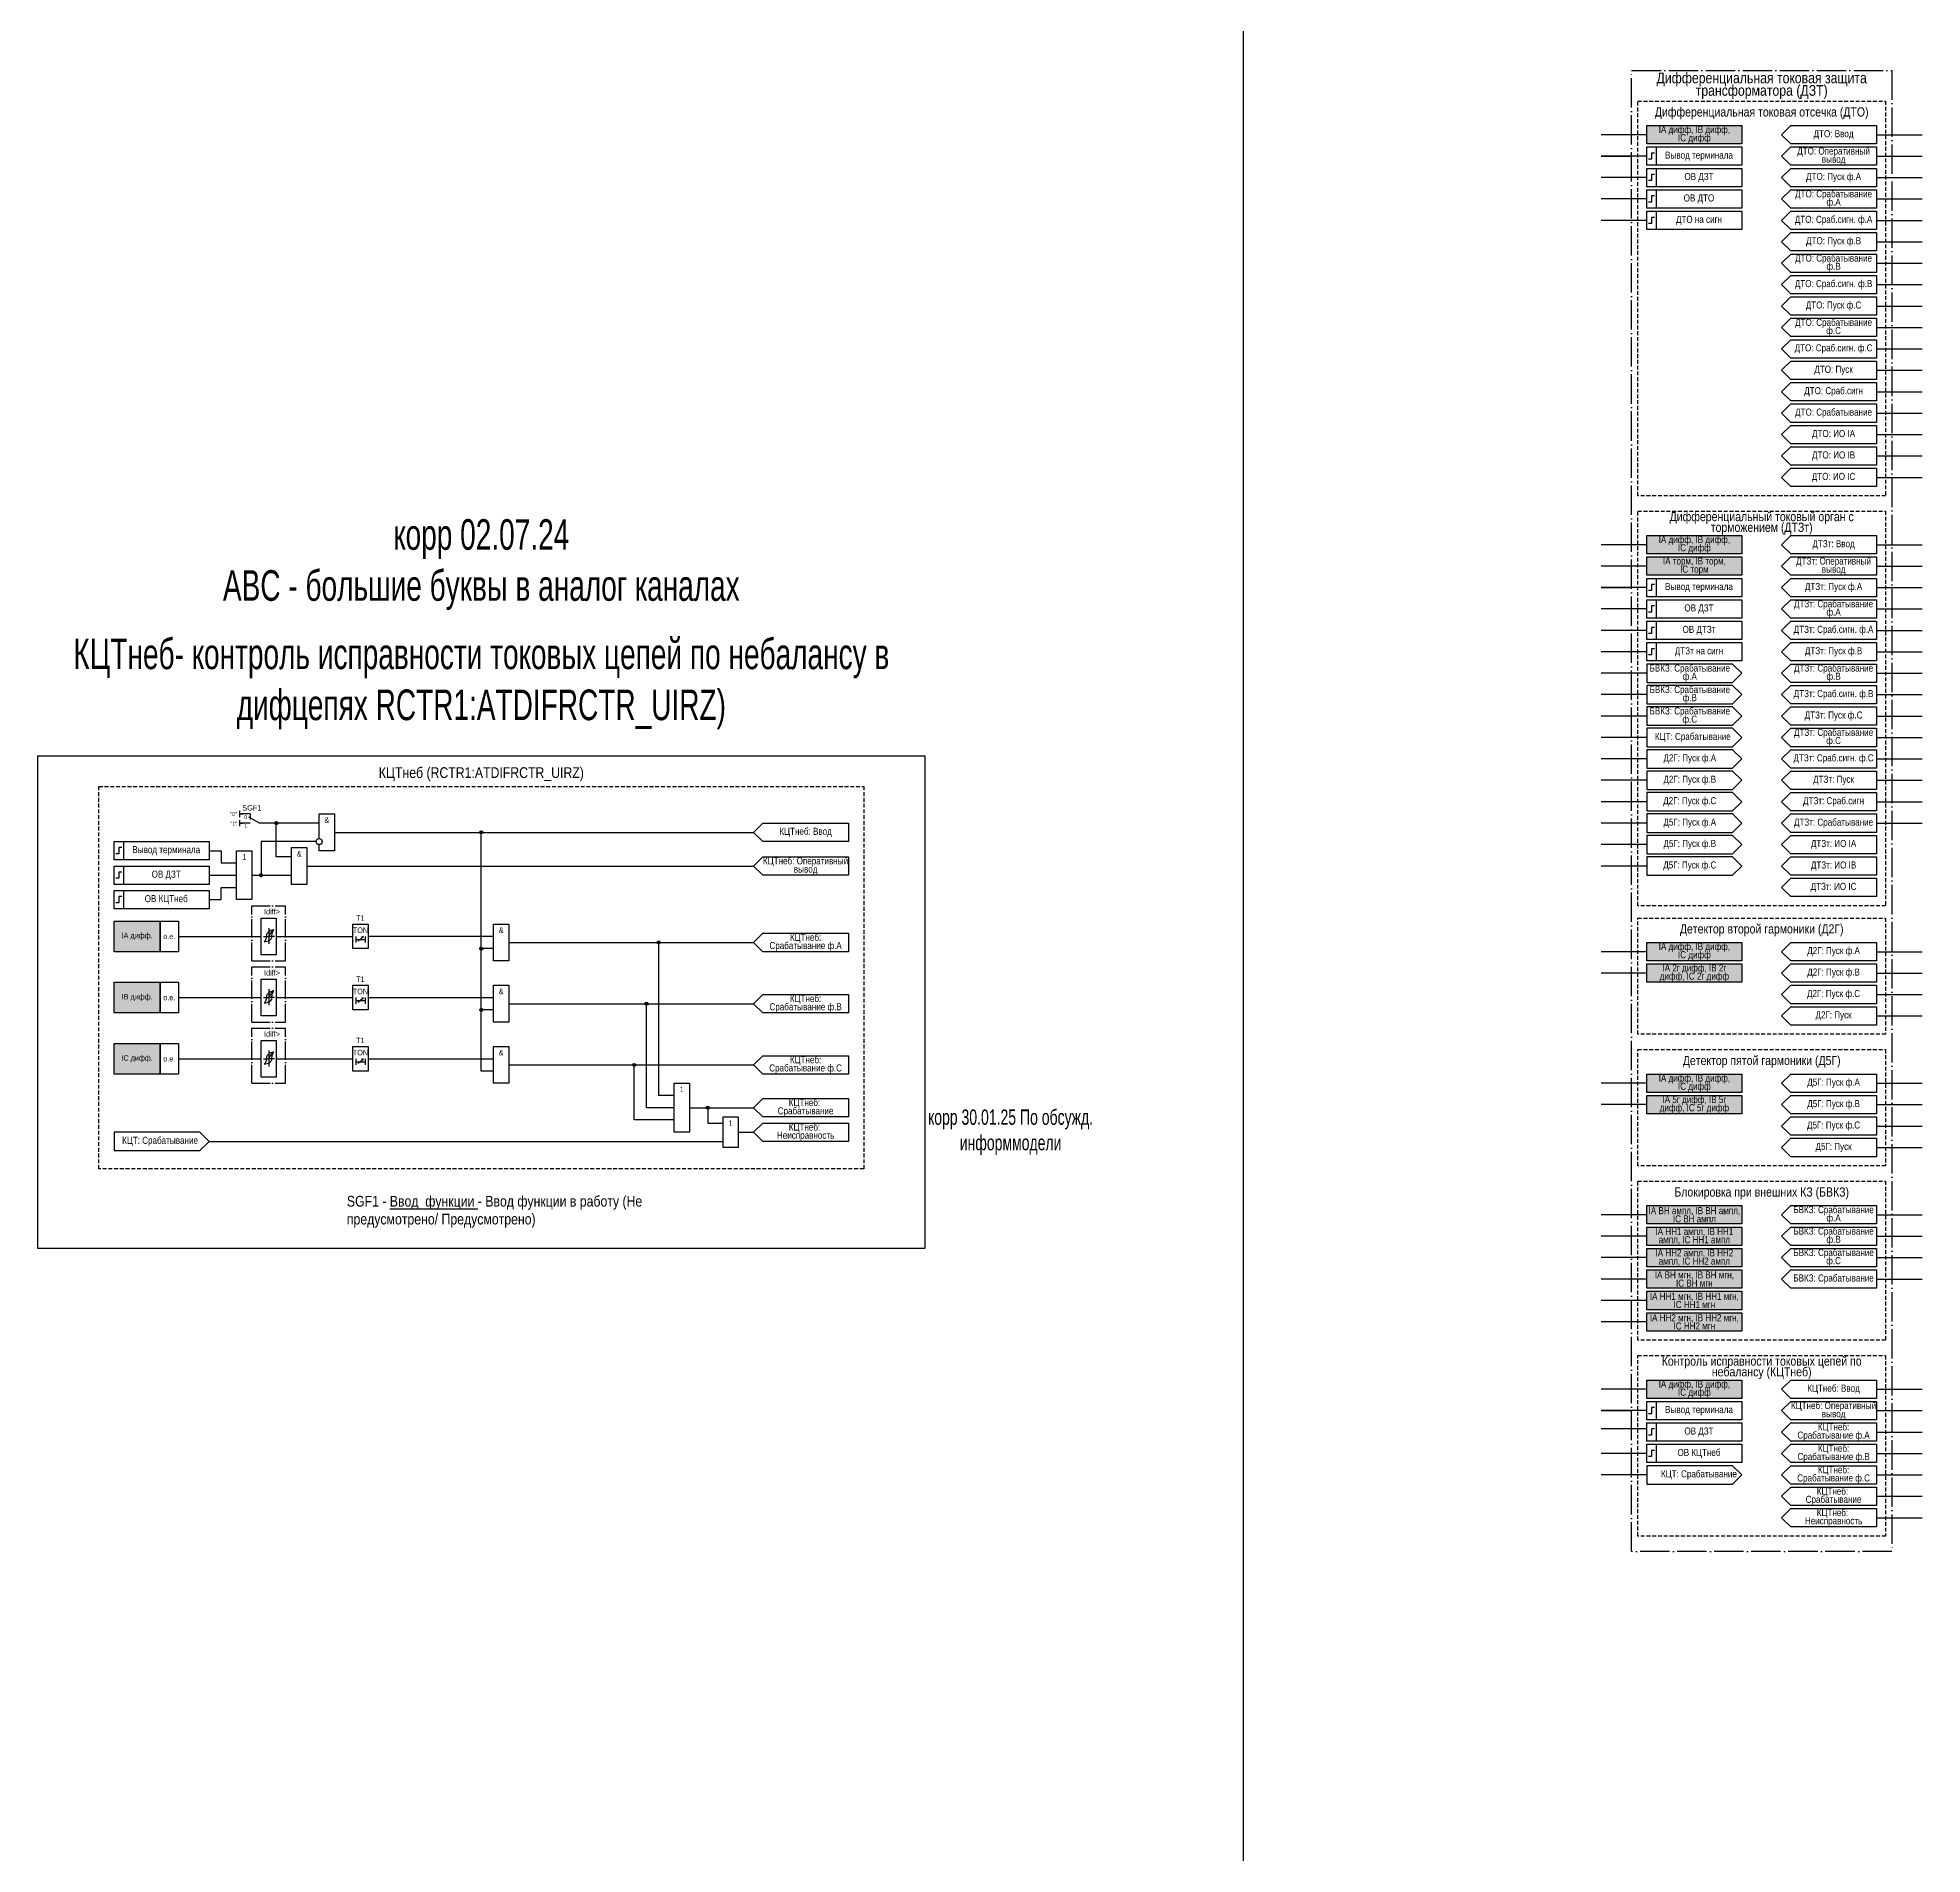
# Model space of a CAD drawing. Header units: millimetres. Extents: x -805 to 2714, y -997 to 959.
# Drawn here: x 2054 to 2670, y -445 to 149 of the extents above; entities that cross this region are included whole.
import ezdxf
from ezdxf.enums import TextEntityAlignment as Align

# ---------------------------------------------------------------- set-up
doc = ezdxf.new("R2010")
doc.units = ezdxf.units.MM
doc.linetypes.add('ACAD_ISO04W100', pattern=[30, 24, -3, 0, -3])
doc.linetypes.add('штриховая2', pattern=[0.375, 0.25, -0.125])
doc.layers.add('TEXT', color=7, linetype='Continuous', lineweight=25)
doc.layers.add('Основная', color=7, linetype='Continuous')
doc.styles.add('1.8_Gost_RD', font='ARIALN.TTF', dxfattribs={"height": 1.8})
doc.styles.add('2.5_Gost_RD', font='ARIALN.TTF', dxfattribs={"height": 2.5})
doc.styles.add('3.5_Gost_RD', font='ARIALN.TTF', dxfattribs={"height": 3.5})
doc.styles.add('Вывод', font='ARIALN.TTF', dxfattribs={"height": 2.5})
doc.styles.add('Компонент', font='ARIALN.TTF', dxfattribs={"height": 3.5})

# ---------------------------------------------------------------- blocks, each defined once
blk = doc.blocks.new('*U71')
at = {"layer": 'Основная', "linetype": 'ACAD_ISO04W100', "ltscale": 0.25}
for p, q in [((0, 0), (11, 0)), ((0, -18), (0, 0)), ((11, -18), (11, 0)), ((0, -18), (11, -18))]:
    blk.add_line(p, q, dxfattribs=at)
at = {"layer": 'Основная', "style": 'Компонент'}
blk.add_attdef('ОУ', text='', height=3.5, dxfattribs=at).set_placement((11, 0), align=Align.MIDDLE_CENTER)
blk = doc.blocks.new('Точка')
at = {"ltscale": 100}
h = blk.add_hatch(color=256, dxfattribs=at)
h.dxf.hatch_style = 1
edge = h.paths.add_edge_path()
edge.add_arc((0, 0), 0.5, 0, 360)
blk.add_circle((0, 0), 0.5, dxfattribs=at)
blk = doc.blocks.new('*U80')
at = {"layer": 'Основная', "color": 0}
blk.add_line((0, 0), (7, 4), dxfattribs=at)
at = {"layer": 'Основная', "ltscale": 0.35}
blk.add_line((6, 6), (6, 2.5), dxfattribs=at)
blk = doc.blocks.new('*U82')
at = {"layer": 'Основная', "color": 0}
for p, q in [((-3, 6), (-9, 6)), ((-3, 0), (-9, 0)), ((9, 0), (3, 0))]:
    blk.add_line(p, q, dxfattribs=at)
at = {"layer": 'Основная', "ltscale": 0.25, "xscale": -1}
blk.add_blockref('*U80', (3, 0), dxfattribs=at)
at = {"layer": 'Основная'}
for tag, height, style, p in [('В1', 2.5, 'Вывод', (-14, 6)), ('В2', 2.5, 'Вывод', (-6, 4)), ('ОУ', 3.5, 'Компонент', (-2, 10)), ('В3', 2.5, 'Вывод', (-6, -2))]:
    blk.add_attdef(tag, text='', height=height, dxfattribs=dict(at, style=style)).set_placement(p, align=Align.MIDDLE_CENTER)

msp = doc.modelspace()

# ---------------------------------------------------------------- hatches: boundary and pattern name
at = {"ltscale": 100, "true_color": 0xf7941d}
h = msp.add_hatch(color=30, dxfattribs=at)
h.dxf.hatch_style = 1
h.paths.add_polyline_path([(2580, 120), (2611, 120), (2611, 114), (2580, 114)])
h = msp.add_hatch(color=30, dxfattribs=at)
h.dxf.hatch_style = 1
h.paths.add_polyline_path([(2580, -14), (2611, -14), (2611, -20), (2580, -20)])
h = msp.add_hatch(color=30, dxfattribs=at)
h.dxf.hatch_style = 1
h.paths.add_polyline_path([(2580, -21), (2611, -21), (2611, -27), (2580, -27)])
h = msp.add_hatch(color=30, dxfattribs=at)
h.dxf.hatch_style = 1
h.paths.add_polyline_path([(2079, -140), (2094, -140), (2094, -150), (2079, -150)])
h = msp.add_hatch(color=30, dxfattribs=at)
h.dxf.hatch_style = 1
h.paths.add_polyline_path([(2580, -147), (2611, -147), (2611, -153), (2580, -153)])
h = msp.add_hatch(color=30, dxfattribs=at)
h.dxf.hatch_style = 1
h.paths.add_polyline_path([(2580, -154), (2611, -154), (2611, -160), (2580, -160)])
h = msp.add_hatch(color=30, dxfattribs=at)
h.dxf.hatch_style = 1
h.paths.add_polyline_path([(2079, -160), (2094, -160), (2094, -170), (2079, -170)])
h = msp.add_hatch(color=30, dxfattribs=at)
h.dxf.hatch_style = 1
h.paths.add_polyline_path([(2079, -180), (2094, -180), (2094, -190), (2079, -190)])
h = msp.add_hatch(color=30, dxfattribs=at)
h.dxf.hatch_style = 1
h.paths.add_polyline_path([(2580, -190), (2611, -190), (2611, -196), (2580, -196)])
h = msp.add_hatch(color=30, dxfattribs=at)
h.dxf.hatch_style = 1
h.paths.add_polyline_path([(2580, -197), (2611, -197), (2611, -203), (2580, -203)])
h = msp.add_hatch(color=30, dxfattribs=at)
h.dxf.hatch_style = 1
h.paths.add_polyline_path([(2580, -233), (2611, -233), (2611, -239), (2580, -239)])
h = msp.add_hatch(color=30, dxfattribs=at)
h.dxf.hatch_style = 1
h.paths.add_polyline_path([(2580, -240), (2611, -240), (2611, -246), (2580, -246)])
h = msp.add_hatch(color=30, dxfattribs=at)
h.dxf.hatch_style = 1
h.paths.add_polyline_path([(2580, -247), (2611, -247), (2611, -253), (2580, -253)])
h = msp.add_hatch(color=30, dxfattribs=at)
h.dxf.hatch_style = 1
h.paths.add_polyline_path([(2580, -254), (2611, -254), (2611, -260), (2580, -260)])
h = msp.add_hatch(color=30, dxfattribs=at)
h.dxf.hatch_style = 1
h.paths.add_polyline_path([(2580, -261), (2611, -261), (2611, -267), (2580, -267)])
h = msp.add_hatch(color=30, dxfattribs=at)
h.dxf.hatch_style = 1
h.paths.add_polyline_path([(2580, -268), (2611, -268), (2611, -274), (2580, -274)])
h = msp.add_hatch(color=30, dxfattribs=at)
h.dxf.hatch_style = 1
h.paths.add_polyline_path([(2580, -290), (2611, -290), (2611, -296), (2580, -296)])

# ---------------------------------------------------------------- linework, layer by layer
at = {"ltscale": 100}
for p, q in [((2448, 626), (2448, -997)), ((2580, 117), (2565, 117)), ((2655, 117), (2670, 117)), ((2580, 110), (2565, 110)), ((2565, 110), (2575, 110)), ((2655, 110), (2670, 110)), ((2580, 103), (2565, 103)), ((2655, 103), (2670, 103)), ((2580, 96), (2565, 96)), ((2655, 96), (2670, 96)), ((2580, 89), (2565, 89)), ((2655, 89), (2670, 89)), ((2655, 82), (2670, 82)), ((2655, 75), (2670, 75)), ((2655, 68), (2670, 68)), ((2655, 61), (2670, 61)), ((2655, 54), (2670, 54)), ((2655, 47), (2670, 47)), ((2655, 40), (2670, 40)), ((2655, 33), (2670, 33)), ((2655, 26), (2670, 26)), ((2655, 19), (2670, 19)), ((2655, 12), (2670, 12)), ((2655, 5), (2670, 5)), ((2580, -17), (2565, -17)), ((2655, -17), (2670, -17)), ((2580, -24), (2565, -24)), ((2655, -24), (2670, -24)), ((2580, -31), (2565, -31)), ((2565, -31), (2575, -31)), ((2655, -31), (2670, -31)), ((2580, -38), (2565, -38)), ((2655, -38), (2670, -38)), ((2580, -45), (2565, -45)), ((2655, -45), (2670, -45)), ((2580, -52), (2565, -52)), ((2655, -52), (2670, -52)), ((2580, -59), (2565, -59)), ((2655, -59), (2670, -59)), ((2580, -66), (2565, -66)), ((2655, -66), (2670, -66)), ((2580, -73), (2565, -73)), ((2655, -73), (2670, -73)), ((2580, -80), (2565, -80)), ((2655, -80), (2670, -80)), ((2580, -87), (2565, -87)), ((2655, -87), (2670, -87)), ((2580, -94), (2565, -94)), ((2655, -94), (2670, -94)), ((2120, -104), (2120, -106)), ((2580, -101), (2565, -101)), ((2655, -101), (2670, -101)), ((2120, -105), (2121, -105)), ((2120, -107), (2120, -109)), ((2120, -108), (2121, -108)), ((2580, -108), (2565, -108)), ((2655, -108), (2670, -108)), ((2580, -115), (2565, -115)), ((2580, -122), (2565, -122)), ((2110, -125), (2119, -125)), ((2124, -125), (2137, -125)), ((2580, -150), (2565, -150)), ((2655, -150), (2670, -150)), ((2580, -157), (2565, -157)), ((2655, -157), (2670, -157)), ((2655, -164), (2670, -164)), ((2655, -171), (2670, -171)), ((2580, -193), (2565, -193)), ((2655, -193), (2670, -193)), ((2580, -200), (2565, -200)), ((2655, -200), (2670, -200)), ((2655, -207), (2670, -207)), ((2110, -212), (2278, -212)), ((2655, -214), (2670, -214)), ((2580, -236), (2565, -236)), ((2655, -236), (2670, -236)), ((2580, -243), (2565, -243)), ((2655, -243), (2670, -243)), ((2580, -250), (2565, -250)), ((2655, -250), (2670, -250)), ((2580, -257), (2565, -257)), ((2655, -257), (2670, -257)), ((2580, -264), (2565, -264)), ((2580, -271), (2565, -271)), ((2580, -293), (2565, -293)), ((2655, -293), (2670, -293)), ((2580, -300), (2565, -300)), ((2565, -300), (2575, -300)), ((2655, -300), (2670, -300)), ((2580, -306), (2565, -306)), ((2655, -307), (2670, -307)), ((2580, -314), (2565, -314)), ((2655, -314), (2670, -314)), ((2580, -321), (2565, -321)), ((2655, -321), (2670, -321)), ((2655, -328), (2670, -328)), ((2655, -335), (2670, -335))]:
    msp.add_line(p, q, dxfattribs=at)
at = {"color": 7, "ltscale": 100}
for p, q in [((2158.7, -146.54), (2160.37, -145.05)), ((2160.37, -145.05), (2159.85, -145.27)), ((2160.37, -145.05), (2160.11, -145.52)), ((2158.7, -166.54), (2160.37, -165.05)), ((2160.37, -165.05), (2159.85, -165.27)), ((2160.37, -165.05), (2160.11, -165.52)), ((2158.7, -186.54), (2160.37, -185.05)), ((2160.37, -185.05), (2159.85, -185.27)), ((2160.37, -185.05), (2160.11, -185.52))]:
    msp.add_line(p, q, dxfattribs=at)
at = {"color": 251, "linetype": 'ACAD_ISO04W100', "lineweight": 30, "ltscale": 0.4, "true_color": 0x58595b}
msp.add_lwpolyline([(2575, 138), (2660, 138), (2660, -346), (2575, -346)], close=True, dxfattribs=at)
at = {"linetype": 'штриховая2', "ltscale": 5}
for points in [[(2577, 128), (2658, 128), (2658, -1), (2577, -1)], [(2577, -6), (2658, -6), (2658, -135), (2577, -135)], [(2577, -139), (2658, -139), (2658, -177), (2577, -177)], [(2577, -182), (2658, -182), (2658, -220), (2577, -220)], [(2577, -225), (2658, -225), (2658, -277), (2577, -277)], [(2577, -282), (2658, -282), (2658, -341), (2577, -341)]]:
    msp.add_lwpolyline(points, close=True, dxfattribs=at)
at = {"ltscale": 100}
for points in [[(2580, 120), (2611, 120), (2611, 114), (2580, 114)], [(2580, 113), (2583, 113), (2583, 107), (2580, 107)], [(2580, 113), (2611, 113), (2611, 107), (2580, 107)], [(2580, 106), (2583, 106), (2583, 100), (2580, 100)], [(2580, 106), (2611, 106), (2611, 100), (2580, 100)], [(2580, 99), (2583, 99), (2583, 93), (2580, 93)], [(2580, 99), (2611, 99), (2611, 93), (2580, 93)], [(2580, 92), (2583, 92), (2583, 86), (2580, 86)], [(2580, 92), (2611, 92), (2611, 86), (2580, 86)], [(2655, 22), (2655, 16), (2627, 16), (2624, 19), (2627, 22)], [(2655, 15), (2655, 9), (2627, 9), (2624, 12), (2627, 15)], [(2655, 8), (2655, 2), (2627, 2), (2624, 5), (2627, 8)], [(2580, -14), (2611, -14), (2611, -20), (2580, -20)], [(2580, -21), (2611, -21), (2611, -27), (2580, -27)], [(2580, -28), (2583, -28), (2583, -34), (2580, -34)], [(2580, -28), (2611, -28), (2611, -34), (2580, -34)], [(2580, -35), (2583, -35), (2583, -41), (2580, -41)], [(2580, -35), (2611, -35), (2611, -41), (2580, -41)], [(2580, -42), (2583, -42), (2583, -48), (2580, -48)], [(2580, -42), (2611, -42), (2611, -48), (2580, -48)], [(2580, -49), (2583, -49), (2583, -55), (2580, -55)], [(2580, -49), (2611, -49), (2611, -55), (2580, -55)], [(2079, -114), (2082, -114), (2082, -120), (2079, -120)], [(2079, -114), (2110, -114), (2110, -120), (2079, -120)], [(2119, -117), (2124, -117), (2124, -133), (2119, -133)], [(2655, -112), (2655, -118), (2627, -118), (2624, -115), (2627, -112)], [(2079, -122), (2082, -122), (2082, -128), (2079, -128)], [(2079, -122), (2110, -122), (2110, -128), (2079, -128)], [(2655, -119), (2655, -125), (2627, -125), (2624, -122), (2627, -119)], [(2655, -126), (2655, -132), (2627, -132), (2624, -129), (2627, -126)], [(2079, -130), (2082, -130), (2082, -136), (2079, -136)], [(2079, -130), (2110, -130), (2110, -136), (2079, -136)], [(2079, -140), (2094, -140), (2094, -150), (2079, -150)], [(2094, -140), (2100, -140), (2100, -150), (2094, -150)], [(2157, -141), (2162, -141), (2162, -149), (2157, -149)], [(2580, -147), (2611, -147), (2611, -153), (2580, -153)], [(2580, -154), (2611, -154), (2611, -160), (2580, -160)], [(2079, -160), (2094, -160), (2094, -170), (2079, -170)], [(2094, -160), (2100, -160), (2100, -170), (2094, -170)], [(2157, -161), (2162, -161), (2162, -169), (2157, -169)], [(2079, -180), (2094, -180), (2094, -190), (2079, -190)], [(2094, -180), (2100, -180), (2100, -190), (2094, -190)], [(2157, -181), (2162, -181), (2162, -189), (2157, -189)], [(2580, -190), (2611, -190), (2611, -196), (2580, -196)], [(2262, -193), (2267, -193), (2267, -209), (2262, -209)], [(2580, -197), (2611, -197), (2611, -203), (2580, -203)], [(2278, -204), (2283, -204), (2283, -214), (2278, -214)], [(2580, -233), (2611, -233), (2611, -239), (2580, -239)], [(2580, -240), (2611, -240), (2611, -246), (2580, -246)], [(2580, -247), (2611, -247), (2611, -253), (2580, -253)], [(2580, -254), (2611, -254), (2611, -260), (2580, -260)], [(2580, -261), (2611, -261), (2611, -267), (2580, -267)], [(2580, -268), (2611, -268), (2611, -274), (2580, -274)], [(2580, -290), (2611, -290), (2611, -296), (2580, -296)], [(2580, -297), (2583, -297), (2583, -303), (2580, -303)], [(2580, -297), (2611, -297), (2611, -303), (2580, -303)], [(2580, -304), (2583, -304), (2583, -310), (2580, -310)], [(2580, -304), (2611, -304), (2611, -310), (2580, -310)], [(2580, -311), (2583, -311), (2583, -317), (2580, -317)], [(2580, -311), (2611, -311), (2611, -317), (2580, -317)]]:
    msp.add_lwpolyline(points, close=True, dxfattribs=at)
for points in [[(2624, 117), (2627, 120), (2655, 120), (2655, 114), (2627, 114), (2624, 117)], [(2624, 110), (2627, 113), (2655, 113), (2655, 107), (2627, 107), (2624, 110)], [(2624, -17), (2627, -14), (2655, -14), (2655, -20), (2627, -20), (2624, -17)], [(2624, -24), (2627, -21), (2655, -21), (2655, -27), (2627, -27), (2624, -24)], [(2137, -119), (2132, -119), (2132, -108), (2127, -108)], [(2146, -108), (2132, -108)], [(2110, -117), (2114, -117), (2114, -121), (2119, -121)], [(2145, -114), (2127, -114), (2127, -125)], [(2151, -111), (2288, -111)], [(2203, -149), (2199, -149), (2199, -111)], [(2137, -119), (2132, -119)], [(2142, -122), (2288, -122)], [(2110, -133), (2114, -133), (2114, -129), (2119, -129)], [(2158, -145), (2158, -147)], [(2158, -146), (2161, -146)], [(2161, -145), (2161, -147)], [(2203, -145), (2162, -145)], [(2208, -147), (2288, -147)], [(2262, -197), (2257, -197), (2257, -147)], [(2203, -169), (2199, -169), (2199, -149)], [(2158, -165), (2158, -167)], [(2158, -166), (2161, -166)], [(2161, -165), (2161, -167)], [(2162, -165), (2203, -165)], [(2203, -189), (2199, -189), (2199, -169)], [(2208, -167), (2288, -167)], [(2262, -201), (2253, -201), (2253, -167)], [(2158, -185), (2158, -187)], [(2158, -186), (2161, -186)], [(2161, -185), (2161, -187)], [(2162, -185), (2203, -185)], [(2208, -187), (2288, -187)], [(2262, -205), (2249, -205), (2249, -187)], [(2267, -201), (2288, -201)], [(2273, -201), (2273, -206), (2273, -206), (2273, -206), (2278, -206)], [(2283, -209), (2288, -209)]]:
    msp.add_lwpolyline(points, dxfattribs=at)
at = {"lineweight": 30, "ltscale": 100}
for points in [[(2582.5, 111), (2581.5, 111), (2581.5, 109), (2580.5, 109)], [(2582.5, 104), (2581.5, 104), (2581.5, 102), (2580.5, 102)], [(2582.5, 97), (2581.5, 97), (2581.5, 95), (2580.5, 95)], [(2582.5, 90), (2581.5, 90), (2581.5, 88), (2580.5, 88)], [(2582.5, -30), (2581.5, -30), (2581.5, -32), (2580.5, -32)], [(2582.5, -37), (2581.5, -37), (2581.5, -39), (2580.5, -39)], [(2582.5, -44), (2581.5, -44), (2581.5, -46), (2580.5, -46)], [(2582.5, -51), (2581.5, -51), (2581.5, -53), (2580.5, -53)], [(2081.5, -116), (2080.5, -116), (2080.5, -118), (2079.5, -118)], [(2081.5, -124), (2080.5, -124), (2080.5, -126), (2079.5, -126)], [(2081.5, -132), (2080.5, -132), (2080.5, -134), (2079.5, -134)], [(2582.5, -299), (2581.5, -299), (2581.5, -301), (2580.5, -301)], [(2582.5, -306), (2581.5, -306), (2581.5, -308), (2580.5, -308)], [(2582.5, -313), (2581.5, -313), (2581.5, -315), (2580.5, -315)]]:
    msp.add_lwpolyline(points, dxfattribs=at)
at = {"color": 85, "ltscale": 100, "true_color": 0x58ba48}
msp.add_lwpolyline([(2054, -86), (2344, -86), (2344, -247), (2054, -247)], close=True, dxfattribs=at)
at = {"layer": 'Основная', "ltscale": 100}
for p, q in [((2127, -140.5), (2127, -139)), ((2127, -139), (2132, -139)), ((2127, -148), (2127, -140)), ((2132, -139), (2132, -145)), ((2132, -145), (2157, -145)), ((2132, -145), (2132, -151)), ((2127, -151), (2127, -148)), ((2132, -151), (2127, -151)), ((2127, -160.5), (2127, -159)), ((2127, -159), (2132, -159)), ((2127, -168), (2127, -160)), ((2132, -159), (2132, -165)), ((2132, -165), (2157, -165)), ((2132, -165), (2132, -171)), ((2127, -171), (2127, -168)), ((2132, -171), (2127, -171)), ((2127, -180.5), (2127, -179)), ((2127, -179), (2132, -179)), ((2127, -188), (2127, -180)), ((2132, -179), (2132, -185)), ((2127, -191), (2127, -188)), ((2132, -185), (2157, -185)), ((2132, -185), (2132, -191)), ((2132, -191), (2127, -191))]:
    msp.add_line(p, q, dxfattribs=at)
at = {"layer": 'Основная', "color": 7, "ltscale": 100}
for p, q in [((2100, -145), (2127, -145)), ((2127.79, -145), (2129.6, -145)), ((2131.42, -145), (2129.6, -145)), ((2100, -165), (2127, -165)), ((2127.79, -165), (2129.6, -165)), ((2131.42, -165), (2129.6, -165)), ((2100, -185), (2127, -185)), ((2127.79, -185), (2129.6, -185)), ((2131.42, -185), (2129.6, -185))]:
    msp.add_line(p, q, dxfattribs=at)
at = {"layer": 'Основная'}
for p, q in [((2129.6, -142.28), (2129.6, -147.48)), ((2129.6, -162.28), (2129.6, -167.48)), ((2129.6, -182.28), (2129.6, -187.48))]:
    msp.add_line(p, q, dxfattribs=at)
at = {"layer": 'Основная', "ltscale": 100}
for points in [[(2655, 106), (2655, 100), (2627, 100), (2624, 103), (2627, 106)], [(2655, 99), (2655, 93), (2627, 93), (2624, 96), (2627, 99)], [(2655, 92), (2655, 86), (2627, 86), (2624, 89), (2627, 92)], [(2655, 85), (2655, 79), (2627, 79), (2624, 82), (2627, 85)], [(2655, 78), (2655, 72), (2627, 72), (2624, 75), (2627, 78)], [(2655, 71), (2655, 65), (2627, 65), (2624, 68), (2627, 71)], [(2655, 64), (2655, 58), (2627, 58), (2624, 61), (2627, 64)], [(2655, 57), (2655, 51), (2627, 51), (2624, 54), (2627, 57)], [(2655, 50), (2655, 44), (2627, 44), (2624, 47), (2627, 50)], [(2655, 43), (2655, 37), (2627, 37), (2624, 40), (2627, 43)], [(2655, 36), (2655, 30), (2627, 30), (2624, 33), (2627, 36)], [(2655, 29), (2655, 23), (2627, 23), (2624, 26), (2627, 29)], [(2655, -28), (2655, -34), (2627, -34), (2624, -31), (2627, -28)], [(2655, -35), (2655, -41), (2627, -41), (2624, -38), (2627, -35)], [(2655, -42), (2655, -48), (2627, -48), (2624, -45), (2627, -42)], [(2655, -49), (2655, -55), (2627, -55), (2624, -52), (2627, -49)], [(2580, -56), (2580, -62), (2608, -62), (2611, -59), (2608, -56)], [(2655, -56), (2655, -62), (2627, -62), (2624, -59), (2627, -56)], [(2580, -63), (2580, -69), (2608, -69), (2611, -66), (2608, -63)], [(2655, -63), (2655, -69), (2627, -69), (2624, -66), (2627, -63)], [(2580, -70), (2580, -76), (2608, -76), (2611, -73), (2608, -70)], [(2655, -70), (2655, -76), (2627, -76), (2624, -73), (2627, -70)], [(2580, -77), (2580, -83), (2608, -83), (2611, -80), (2608, -77)], [(2655, -77), (2655, -83), (2627, -83), (2624, -80), (2627, -77)], [(2580, -84), (2580, -90), (2608, -90), (2611, -87), (2608, -84)], [(2655, -84), (2655, -90), (2627, -90), (2624, -87), (2627, -84)], [(2580, -91), (2580, -97), (2608, -97), (2611, -94), (2608, -91)], [(2655, -91), (2655, -97), (2627, -97), (2624, -94), (2627, -91)], [(2580, -98), (2580, -104), (2608, -104), (2611, -101), (2608, -98)], [(2655, -98), (2655, -104), (2627, -104), (2624, -101), (2627, -98)], [(2319, -108), (2319, -114), (2291, -114), (2288, -111), (2291, -108)], [(2580, -105), (2580, -111), (2608, -111), (2611, -108), (2608, -105)], [(2655, -105), (2655, -111), (2627, -111), (2624, -108), (2627, -105)], [(2137, -116), (2142, -116), (2142, -128), (2137, -128)], [(2580, -112), (2580, -118), (2608, -118), (2611, -115), (2608, -112)], [(2319, -119), (2319, -125), (2291, -125), (2288, -122), (2291, -119)], [(2580, -119), (2580, -125), (2608, -125), (2611, -122), (2608, -119)], [(2203, -141), (2208, -141), (2208, -153), (2203, -153)], [(2319, -144), (2319, -150), (2291, -150), (2288, -147), (2291, -144)], [(2655, -147), (2655, -153), (2627, -153), (2624, -150), (2627, -147)], [(2655, -154), (2655, -160), (2627, -160), (2624, -157), (2627, -154)], [(2203, -161), (2208, -161), (2208, -173), (2203, -173)], [(2319, -164), (2319, -170), (2291, -170), (2288, -167), (2291, -164)], [(2655, -161), (2655, -167), (2627, -167), (2624, -164), (2627, -161)], [(2655, -168), (2655, -174), (2627, -174), (2624, -171), (2627, -168)], [(2203, -181), (2208, -181), (2208, -193), (2203, -193)], [(2319, -184), (2319, -190), (2291, -190), (2288, -187), (2291, -184)], [(2655, -190), (2655, -196), (2627, -196), (2624, -193), (2627, -190)], [(2655, -197), (2655, -203), (2627, -203), (2624, -200), (2627, -197)], [(2319, -198), (2319, -204), (2291, -204), (2288, -201), (2291, -198)], [(2079, -209), (2079, -215), (2107, -215), (2110, -212), (2107, -209)], [(2319, -206), (2319, -212), (2291, -212), (2288, -209), (2291, -206)], [(2655, -204), (2655, -210), (2627, -210), (2624, -207), (2627, -204)], [(2655, -211), (2655, -217), (2627, -217), (2624, -214), (2627, -211)], [(2655, -233), (2655, -239), (2627, -239), (2624, -236), (2627, -233)], [(2655, -240), (2655, -246), (2627, -246), (2624, -243), (2627, -240)], [(2655, -247), (2655, -253), (2627, -253), (2624, -250), (2627, -247)], [(2655, -254), (2655, -260), (2627, -260), (2624, -257), (2627, -254)], [(2655, -290), (2655, -296), (2627, -296), (2624, -293), (2627, -290)], [(2655, -297), (2655, -303), (2627, -303), (2624, -300), (2627, -297)], [(2655, -304), (2655, -310), (2627, -310), (2624, -307), (2627, -304)], [(2655, -311), (2655, -317), (2627, -317), (2624, -314), (2627, -311)], [(2580, -318), (2580, -324), (2608, -324), (2611, -321), (2608, -318)], [(2655, -318), (2655, -324), (2627, -324), (2624, -321), (2627, -318)], [(2655, -325), (2655, -331), (2627, -331), (2624, -328), (2627, -325)], [(2655, -332), (2655, -338), (2627, -338), (2624, -335), (2627, -332)]]:
    msp.add_lwpolyline(points, close=True, dxfattribs=at)
at = {"layer": 'Основная', "linetype": 'штриховая2', "ltscale": 5}
msp.add_lwpolyline([(2074, -96), (2324, -96), (2324, -221), (2074, -221)], close=True, dxfattribs=at)
at = {"layer": 'Основная', "ltscale": 100}
msp.add_lwpolyline([(2146, -113), (2146, -105), (2151, -105), (2151, -117), (2146, -117), (2146, -115)], dxfattribs=at)
msp.add_circle((2146, -114), 1, dxfattribs=at)
at = {"layer": 'Основная'}
for points in [[(2128.8, -145.08), (2128.6, -145.87), (2128, -146.88)], [(2130.48, -145.08), (2130.25, -145.87), (2129.76, -146.33), (2128, -146.88)], [(2128.8, -145.08), (2128.95, -144.29), (2129.44, -143.46), (2131.2, -142.74)], [(2129.6, -145), (2130, -144.28), (2130.47, -143.4), (2131.2, -142.74)], [(2130.48, -145.08), (2130.6, -144.29), (2130.81, -143.46), (2131.2, -142.74)], [(2128.8, -165.08), (2128.6, -165.87), (2128, -166.88)], [(2130.48, -165.08), (2130.25, -165.87), (2129.76, -166.33), (2128, -166.88)], [(2128.8, -165.08), (2128.95, -164.29), (2129.44, -163.46), (2131.2, -162.74)], [(2129.6, -165), (2130, -164.28), (2130.47, -163.4), (2131.2, -162.74)], [(2130.48, -165.08), (2130.6, -164.29), (2130.81, -163.46), (2131.2, -162.74)], [(2128.8, -185.08), (2128.95, -184.29), (2129.44, -183.46), (2131.2, -182.74)], [(2129.6, -185), (2130, -184.28), (2130.47, -183.4), (2131.2, -182.74)], [(2130.48, -185.08), (2130.6, -184.29), (2130.81, -183.46), (2131.2, -182.74)], [(2128.8, -185.08), (2128.6, -185.87), (2128, -186.88)], [(2130.48, -185.08), (2130.25, -185.87), (2129.76, -186.33), (2128, -186.88)]]:
    msp.add_spline(points, degree=3, dxfattribs=at)

# ---------------------------------------------------------------- block references
at = {"layer": 'Основная', "ltscale": 0.25, "xscale": 0.5, "yscale": 0.5, "zscale": 0.5}
msp.add_blockref('*U82', (2125, -108), dxfattribs=at).add_auto_attribs({'ОУ': 'SGF1', 'В1': '"0"', 'В2': '0', 'В3': '1'})
at = {"layer": 'Основная', "ltscale": 100}
for p in [(2132, -108), (2199, -111), (2127, -125), (2257, -147), (2199, -149), (2199, -169), (2253, -167), (2249, -187), (2273, -201)]:
    msp.add_blockref('Точка', p, dxfattribs=at)
at = {"layer": 'Основная', "ltscale": 0.25}
for p in [(2124, -135), (2124, -155), (2124, -175)]:
    msp.add_blockref('*U71', p, dxfattribs=at)

# ---------------------------------------------------------------- texts
at = {"color": 30, "ltscale": 100, "attachment_point": 5, "style": '3.5_Gost_RD'}
for s, insert, char_height, width in [('\\pxsm0.7;Дифференциальная токовая защита трансформатора (ДЗТ)', (2617.5, 133), 3.5, 85), ('\\pxsm0.7;Дифференциальная токовая отсечка (ДТО)', (2617.5, 124), 3, 81), ('\\pxsm0.7;Дифференциальный токовый орган с торможением (ДТЗт)', (2617.5, -10), 3, 81), ('\\pxt31;КЦТнеб (RCTR1:ATDIFRCTR_UIRZ)', (2199, -92), 3.5, 250), ('\\pxsm0.7;Детектор второй гармоники (Д2Г)', (2617.5, -143), 3, 81), ('\\pxsm0.7;Детектор пятой гармоники (Д5Г)', (2617.5, -186), 3, 81), ('\\pxsm0.7;Блокировка при внешних КЗ (БВКЗ)', (2617.5, -229), 3, 81), ('\\pxql;SGF1 - {\\LВвод_функции} - Ввод функции в работу (Не предусмотрено/ Предусмотрено)', (2211, -235), 3.5, 111.8874), ('\\pxsm0.7;Контроль исправности токовых цепей по небалансу (КЦТнеб)', (2617.5, -286), 3, 81)]:
    msp.add_mtext(s, dxfattribs=dict(at, insert=insert, char_height=char_height, width=width))
at = {"color": 0, "ltscale": 100, "char_height": 2.3, "attachment_point": 5, "style": '2.5_Gost_RD'}
for s, insert, width in [('\\pxsm0.7;{\\C256;IA дифф, IB дифф, IC дифф}', (2595.5, 117), 23.725), ('\\pxsm0.7;{\\C256;Вывод терминала}', (2597, 110), 28), ('\\pxsm0.7;{\\C256;ДТО на сигн}', (2597, 89), 28), ('\\pxsm0.7;{\\C256;IA дифф, IB дифф, IC дифф}', (2595.5, -17), 23.725), ('\\pxsm0.7;{\\C256;IA торм, IB торм, IC торм}', (2595.5, -24), 20.7005), ('\\pxsm0.7;{\\C256;Вывод терминала}', (2597, -31), 28), ('\\pxsm0.7;{\\C256;ДТЗт на сигн}', (2597, -52), 28), ('\\pxsm0.7;{\\C256;IA дифф, IB дифф, IC дифф}', (2595.5, -150), 23.725), ('\\pxsm0.7;{\\C256;IA 2г дифф, IB 2г дифф, IC 2г дифф}', (2595.5, -157), 29.1365), ('\\pxsm0.7;{\\C256;IA дифф, IB дифф, IC дифф}', (2595.5, -193), 23.725), ('\\pxsm0.7;{\\C256;IA 5г дифф, IB 5г дифф, IC 5г дифф}', (2595.5, -200), 29.1365), ('\\pxsm0.7;{\\C256;IA ВН ампл, IB ВН ампл, IC ВН ампл}', (2595.5, -236), 31), ('\\pxsm0.7;{\\C256;IA НН1 ампл, IB НН1 ампл, IC НН1 ампл}', (2595.5, -243), 31.5052), ('\\pxsm0.7;{\\C256;IA НН2 ампл, IB НН2 ампл, IC НН2 ампл}', (2595.5, -250), 31.5052), ('\\pxsm0.7;{\\C256;IA ВН мгн, IB ВН мгн, IC ВН мгн}', (2595.5, -257), 26.1583), ('\\pxsm0.7;{\\C256;IA НН1 мгн, IB НН1 мгн, IC НН1 мгн}', (2595.5, -264), 29.86), ('\\pxsm0.7;{\\C256;IA НН2 мгн, IB НН2 мгн, IC НН2 мгн}', (2595.5, -271), 29.86), ('\\pxsm0.7;{\\C256;IA дифф, IB дифф, IC дифф}', (2595.5, -293), 23.725)]:
    msp.add_mtext(s, dxfattribs=dict(at, insert=insert, width=width))
at = {"ltscale": 100}
for s, insert, char_height, width, attachment_point, style in [('\\pxsm0.7;ДТО: Ввод', (2641, 117), 2.3, 28, 5, '2.5_Gost_RD'), ('\\pxsm0.7;ДТО: Оперативный вывод', (2641, 110), 2.3, 28, 5, '2.5_Gost_RD'), ('\\pxsm0.7;ДТО: ИО IА', (2641, 19), 2.3, 28, 5, '2.5_Gost_RD'), ('\\pxsm0.7;ДТО: ИО IB', (2641, 12), 2.3, 28, 5, '2.5_Gost_RD'), ('\\pxsm0.7;ДТО: ИО IС', (2641, 5), 2.3, 28, 5, '2.5_Gost_RD'), ('\\pxsm0.7;ДТЗт: Ввод', (2641, -17), 2.3, 28, 5, '2.5_Gost_RD'), ('\\pxsm0.7;ДТЗт: Оперативный вывод', (2641, -24), 2.3, 28, 5, '2.5_Gost_RD'), ('"1"', (2117, -107.5), 1.25, 2, 1, '3.5_Gost_RD'), ('\\pxsm0.7;Вывод терминала', (2096, -117), 2.3, 28, 5, '2.5_Gost_RD'), ('\\pxsm0.7;{\\C256;ДТЗт:} ИО IА', (2641, -115), 2.3, 28, 5, '2.5_Gost_RD'), ('1', (2121.5, -119), 1.8, 5, 5, '2.5_Gost_RD'), ('\\pxsm0.7;{\\C256;ДТЗт:} ИО IB', (2641, -122), 2.3, 28, 5, '2.5_Gost_RD'), ('\\pxsm0.7;{\\C256;ДТЗт:} ИО IC', (2641, -129), 2.3, 28, 5, '2.5_Gost_RD'), ('T1', (2159.5, -139), 1.8, 5, 5, '2.5_Gost_RD'), ('IA дифф.', (2086.5, -145), 1.8, 15, 5, '1.8_Gost_RD'), ('о.е.', (2097, -145), 1.8, 6, 5, '1.8_Gost_RD'), ('TON', (2159.5, -143), 1.8, 5, 5, '2.5_Gost_RD'), ('T1', (2159.5, -159), 1.8, 5, 5, '2.5_Gost_RD'), ('IB дифф.', (2086.5, -165), 1.8, 15, 5, '1.8_Gost_RD'), ('о.е.', (2097, -165), 1.8, 6, 5, '1.8_Gost_RD'), ('TON', (2159.5, -163), 1.8, 5, 5, '2.5_Gost_RD'), ('T1', (2159.5, -179), 1.8, 5, 5, '2.5_Gost_RD'), ('IC дифф.', (2086.5, -185), 1.8, 15, 5, '1.8_Gost_RD'), ('о.е.', (2097, -185), 1.8, 6, 5, '1.8_Gost_RD'), ('TON', (2159.5, -183), 1.8, 5, 5, '2.5_Gost_RD'), ('\\pxsm0.7;Вывод терминала', (2597, -300), 2.3, 28, 5, '2.5_Gost_RD')]:
    msp.add_mtext(s, dxfattribs=dict(at, insert=insert, char_height=char_height, width=width, attachment_point=attachment_point, style=style))
at = {"color": 2, "ltscale": 100, "char_height": 10, "width": 290, "attachment_point": 5, "style": '3.5_Gost_RD'}
for s, insert in [('{\\W0.8;\\C85;\\c4766296;корр 02.07.24\\PАВС - большие буквы в аналог каналах}', (2199, -23.5)), ('{\\W0.8;\\C3;КЦТнеб- контроль исправности токовых цепей по небалансу в дифцепях RCTR1:ATDIFRCTR_UIRZ)}', (2199, -62.5))]:
    msp.add_mtext(s, dxfattribs=dict(at, insert=insert))
at = {"color": 67, "ltscale": 100, "true_color": 0x727430, "insert": (2372, -209), "char_height": 5, "width": 75.7185, "attachment_point": 5, "style": '3.5_Gost_RD'}
msp.add_mtext('{\\W0.8;корр 30.01.25 По обсужд. информмодели}', dxfattribs=at)
at = {"layer": 'TEXT', "color": 0, "ltscale": 100, "char_height": 2.3, "width": 28, "attachment_point": 5, "style": '2.5_Gost_RD'}
for insert in [(2597, 103), (2597, -38), (2096, -125), (2597, -307)]:
    msp.add_mtext('\\pxsm0.7;{\\C256;ОВ ДЗТ}', dxfattribs=dict(at, insert=insert))
at = {"layer": 'Основная', "color": 0, "ltscale": 100, "char_height": 2.3, "attachment_point": 5, "style": '2.5_Gost_RD'}
for s, insert, width in [('\\pxsm0.7;{\\C256;ДТО: Срабатывание ф.А}', (2641, 96), 28), ('\\pxsm0.7;{\\C256;ДТО: Пуск ф.А}', (2641, 103), 28), ('\\pxsm0.7;{\\C256;ОВ ДТО}', (2597, 96), 28), ('\\pxsm0.7;{\\C256;ДТО: Пуск ф.В}', (2641, 82), 28), ('\\pxsm0.7;{\\C256;ДТО: Срабатывание ф.В}', (2641, 75), 28), ('\\pxsm0.7;{\\C256;ДТО: Сраб.сигн. ф.В}', (2641, 68), 28), ('\\pxsm0.7;{\\C256;ДТО: Пуск ф.С}', (2641, 61), 28), ('\\pxsm0.7;{\\C256;ДТО: Срабатывание ф.С}', (2641, 54), 28), ('\\pxsm0.7;{\\C256;ДТО: Сраб.сигн. ф.С}', (2641, 47), 28), ('\\pxsm0.7;{\\C256;ДТО: Пуск}', (2641, 40), 28), ('\\pxsm0.7;{\\C256;ДТО: Сраб.сигн}', (2641, 33), 28), ('\\pxsm0.7;{\\C256;ДТО: Срабатывание}', (2641, 26), 28), ('\\pxsm0.7;{\\C256;ДТЗт: Пуск ф.А}', (2641, -31), 28), ('\\pxsm0.7;{\\C256;ДТЗт: Срабатывание ф.А}', (2641, -38), 28), ('\\pxsm0.7;{\\C256;ОВ ДТЗт}', (2597, -45), 28), ('\\pxsm0.7;{\\C256;ДТЗт: Пуск ф.В}', (2641, -52), 28), ('\\pxsm0.7;{\\C256;БВКЗ: Срабатывание ф.А}', (2594, -59), 28), ('\\pxsm0.7;{\\C256;ДТЗт: Срабатывание ф.В}', (2641, -59), 28), ('\\pxsm0.7;{\\C256;БВКЗ: Срабатывание ф.В}', (2594, -66), 28), ('\\pxsm0.7;{\\C256;БВКЗ: Срабатывание ф.С}', (2594, -73), 28), ('\\pxsm0.7;{\\C256;ДТЗт: Пуск ф.С}', (2641, -73), 28), ('\\pxsm0.7;{\\C256;КЦТ: Срабатывание}', (2595, -80), 26.5083), ('\\pxsm0.7;{\\C256;ДТЗт: Срабатывание ф.С}', (2641, -80), 28), ('\\pxsm0.7;{\\C256;Д2Г: Пуск ф.А}', (2594, -87), 28), ('\\pxsm0.7;{\\C256;Д2Г: Пуск ф.B}', (2594, -94), 28), ('\\pxsm0.7;{\\C256;ДТЗт: Пуск}', (2641, -94), 28), ('\\pxsm0.7;{\\C256;Д2Г: Пуск ф.C}', (2594, -101), 28), ('\\pxsm0.7;{\\C256;Д5Г: Пуск ф.А}', (2594, -108), 28), ('\\pxsm0.7;{\\C256;ДТЗт: Срабатывание}', (2641, -108), 28), ('\\pxsm0.7;{\\C256;Д5Г: Пуск ф.B}', (2594, -115), 28), ('\\pxsm0.7;{\\C256;КЦТнеб: Оперативный вывод}', (2305, -122), 28), ('\\pxsm0.7;{\\C256;Д5Г: Пуск ф.C}', (2594, -122), 28), ('\\pxsm0.7;{\\C256;ОВ КЦТнеб}', (2096, -133), 28), ('\\pxsm0.7;{\\C256;КЦТнеб: Срабатывание ф.А}', (2305, -147), 26.5083), ('\\pxsm0.7;{\\C256;КЦТнеб: Срабатывание ф.В}', (2305, -167), 25.2956), ('\\pxsm0.7;{\\C256;КЦТнеб: Срабатывание ф.С}', (2305, -187), 25.7463), ('\\pxsm0.7;{\\C256;КЦТнеб:  Срабатывание}', (2305, -201), 28), ('\\pxsm0.7;{\\C256;БВКЗ: Срабатывание ф.А}', (2641, -236), 28), ('\\pxsm0.7;{\\C256;БВКЗ: Срабатывание ф.В}', (2641, -243), 28), ('\\pxsm0.7;{\\C256;БВКЗ: Срабатывание ф.С}', (2641, -250), 28), ('\\pxsm0.7;{\\C256;БВКЗ: Срабатывание}', (2641, -257), 28), ('\\pxsm0.7;{\\C256;КЦТнеб: Оперативный вывод}', (2641, -300), 28), ('\\pxsm0.7;{\\C256;КЦТнеб: Срабатывание ф.А}', (2641, -307), 26.5083), ('\\pxsm0.7;{\\C256;ОВ КЦТнеб}', (2597, -314), 28), ('\\pxsm0.7;{\\C256;КЦТнеб: Срабатывание ф.В}', (2641, -314), 25.2956), ('\\pxsm0.7;{\\C256;КЦТ: Срабатывание}', (2597, -321), 28), ('\\pxsm0.7;{\\C256;КЦТнеб: Срабатывание ф.С}', (2641, -321), 25.7463), ('\\pxsm0.7;{\\C256;КЦТнеб:  Срабатывание}', (2641, -328), 28), ('\\pxsm0.7;{\\C256;КЦТнеб:  Неисправность}', (2641, -335), 28)]:
    msp.add_mtext(s, dxfattribs=dict(at, insert=insert, width=width))
at = {"layer": 'Основная', "ltscale": 100, "attachment_point": 5, "style": '2.5_Gost_RD'}
for s, insert, char_height, width in [('\\pxsm0.7;ДТО: Сраб.сигн. ф.А', (2641, 89), 2.3, 28), ('\\pxsm0.7;ДТЗт: Сраб.сигн. ф.А', (2641, -45), 2.3, 28), ('\\pxsm0.7;ДТЗт: Сраб.сигн. ф.В', (2641, -66), 2.3, 28), ('\\pxsm0.7;ДТЗт: Сраб.сигн. ф.С', (2641, -87), 2.3, 28), ('\\pxsm0.7;ДТЗт: Сраб.сигн', (2641, -101), 2.3, 28), ('&', (2148.5, -107), 1.8, 5), ('КЦТнеб: Ввод', (2305, -111), 2.3, 28), ('&', (2139.5, -118), 1.8, 5), ('&', (2205.5, -143), 1.8, 5), ('&', (2205.5, -163), 1.8, 5), ('&', (2205.5, -183), 1.8, 5), ('1', (2264.5, -195), 1.8, 5), ('1', (2280.5, -206), 1.8, 5), ('\\pxsm0.7;{\\C256;КЦТнеб:  Неисправность}', (2305, -209), 2.3, 28), ('\\pxsm0.7;КЦТ: Срабатывание', (2094, -212), 2.3, 26.5083), ('КЦТнеб: Ввод', (2641, -293), 2.3, 28)]:
    msp.add_mtext(s, dxfattribs=dict(at, insert=insert, char_height=char_height, width=width))
at = {"layer": 'Основная', "color": 7, "ltscale": 100, "char_height": 1.8, "width": 4, "attachment_point": 1, "style": '1.8_Gost_RD'}
for insert in [(2128, -136), (2128, -156), (2128, -176)]:
    msp.add_mtext('Idiff>', dxfattribs=dict(at, insert=insert))
at = {"layer": 'Основная', "color": 3, "ltscale": 100, "char_height": 2.3, "width": 28, "attachment_point": 5, "style": '2.5_Gost_RD'}
for s, insert in [('\\pxsm0.7;{\\C256;Д2Г: Пуск ф.А}', (2641, -150)), ('\\pxsm0.7;{\\C256;Д2Г: Пуск ф.В}', (2641, -157)), ('\\pxsm0.7;{\\C256;Д2Г: Пуск ф.С}', (2641, -164)), ('\\pxsm0.7;{\\C256;Д2Г: Пуск}', (2641, -171)), ('\\pxsm0.7;{\\C256;Д5Г: Пуск ф.А}', (2641, -193)), ('\\pxsm0.7;{\\C256;Д5Г: Пуск ф.В}', (2641, -200)), ('\\pxsm0.7;{\\C256;Д5Г: Пуск ф.С}', (2641, -207)), ('\\pxsm0.7;{\\C256;Д5Г: Пуск}', (2641, -214))]:
    msp.add_mtext(s, dxfattribs=dict(at, insert=insert))

doc.saveas('drawing.dxf')
